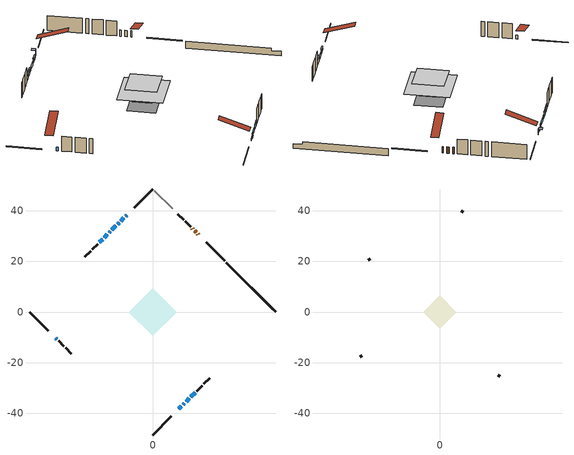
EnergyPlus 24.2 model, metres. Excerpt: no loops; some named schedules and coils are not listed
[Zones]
conditioned space
 floor outside (Floor1 construction): -3.93,0 0,3.93 3.93,0 0,-3.93 z0.78
 floor adiabatic (AdiabaticFloorConstruction): -9.4,0 0,9.4 9.4,0 0,-9.4 z3.22
 floor foundation (Slab1 construction): -5.94,0 0,5.94 5.94,0 0,-5.94 z-1.58
 wall outside (RimJoist1 construction): 0,-48.65 7.34,-41.31 / -48.65,0 -41.31,-7.34 / 0,48.65 -7.34,41.31 / 28.42,20.23 21.08,27.58 z0.78:1.08
 wall outside (AdiabaticWallConstruction 1): 18.08,30.58 17.79,30.87 / 17.13,31.52 16.56,32.1 / 15.9,32.75 15.62,33.04 z0.78:2.81
 wall outside (AdiabaticWallConstruction): -10.34,38.31 -10.72,37.93 z0.78:2.43; -11.38,37.28 -12.67,35.98 z0.78:1.14; -38.31,-10.34 -37.9,-10.75 / -13.33,35.33 -13.9,34.76 / 11.97,-36.69 12.54,-36.12 / -14.55,34.1 -16.13,32.52 / 13.19,-35.46 14.47,-34.18 / -16.79,31.87 -17.3,31.35 z0.78:2; 10.34,-38.31 11.31,-37.34 z0.78:1.29; -17.96,30.7 -19.2,29.46 / 15.13,-33.53 16.75,-31.91 / -19.85,28.8 -21.15,27.51 z0.78:2.13
 wall outside (Wall1 construction): 17.4,-31.25 19.52,-29.14 / -37.25,-11.41 -35.13,-13.52 / -21.8,26.85 -23.92,24.74 / 14.96,33.7 12.84,35.81 z0.78:5.66
 wall outside (Wall2 construction): 20.17,-28.48 22.47,-26.19 / -34.48,-14.18 -32.18,-16.47 / -24.57,24.08 -26.87,21.79 / 12.19,36.47 9.89,38.76 z0.78:5.66
 wall foundation (FoundationWall1 construction): 29.08,19.58,-1.58 29.08,19.58,0.78 46.7,1.96,0.78 46.7,1.96,-0.08 48.65,0,-0.08 48.65,0,-1.58
 wall adiabatic (Wall4 construction): 7.9,40.75 0.66,48 z0.78:5.66
 window (WindowConstruction 7): -10.34,38.31 -10.72,37.93 z0.78:2.43
 window (WindowConstruction 6): -11.38,37.28 -12.67,35.98 z0.78:1.14
 window (WindowConstruction 9): -38.31,-10.34 -37.91,-10.75 z0.78:2
 window (WindowConstruction 10): 10.34,-38.31 11.31,-37.34 z0.78:1.29
 window (WindowConstruction 11): -13.33,35.33 -13.9,34.76 z0.78:2
 window (WindowConstruction): 11.97,-36.68 12.54,-36.12 z0.78:2
 window (WindowConstruction 1): -14.55,34.1 -16.13,32.52 z0.78:2
 window (WindowConstruction 2): 13.19,-35.46 14.47,-34.18 z0.78:2
 window (WindowConstruction 8): -16.79,31.87 -17.3,31.36 z0.78:2
 window (WindowConstruction 3): -17.96,30.7 -19.19,29.46 z0.78:2.13
 window (WindowConstruction 4): 15.13,-33.53 16.75,-31.91 z0.78:2.13
 window (WindowConstruction 5): -19.85,28.8 -21.14,27.51 z0.78:2.13
 door (Door): 18.08,30.58 17.79,30.87 z0.78:2.81
 door (Door 1): 17.13,31.52 16.56,32.09 z0.78:2.81
 door (Door 2): 15.9,32.75 15.62,33.04 z0.78:2.81
 ceiling adiabatic (AdiabaticFloorConstruction): 0,-9.4 9.4,0 0,9.4 -9.4,0 z3.22
attic - vented
 floor to conditioned space (Floor2 construction Reversed): -6.57,0 0,6.57 6.57,0 0,-6.57 z5.66
 wall outside (Wall3 construction): 23.12,-25.53 23.8,-24.86 / -31.53,-17.13 -30.85,-17.8 / -27.52,21.13 -28.2,20.46 / 9.24,39.42 8.56,40.09 z0.78:5.66
 roof outside (Roof1 construction): 9.69,-38.97,5.66 3.28,-32.56,8.68 1.6,-34.25,8.68 8,-40.65,5.66; -38.97,-9.69,5.66 -32.56,-3.28,8.68 -34.25,-1.6,8.68 -40.65,-8,5.66; -9.69,38.97,5.66 -3.28,32.56,8.68 -1.6,34.25,8.68 -8,40.65,5.66; 18.73,29.92,5.66 12.33,23.52,8.68 14.02,21.83,8.68 20.42,28.23,5.66
shading: -10.93,37.72 -10.13,38.52 -11,39.38 -11.79,38.58 z2.73; -12.88,35.77 -11.17,37.49 -11.38,37.7 -13.09,35.98 z1.44; 11.52,-37.13 10.13,-38.52 10.34,-38.73 11.74,-37.34 z1.59; -19.41,29.25 -17.74,30.91 -17.96,31.12 -19.62,29.46 z2.43; 16.96,-31.7 14.92,-33.74 15.13,-33.95 17.17,-31.91 z2.43; -21.36,27.3 -19.64,29.01 -19.85,29.23 -21.57,27.51 z2.43
[Building]
Building 1: Terrain=Suburbs
[Site:Location]
Montreal St Hubert_QC: Latitude {deg}=45.52; Longitude {deg}=-73.42; Time Zone {hr}=-5; Elevation {m}=27; Keep Site Location Information=Yes
[Site:GroundTemperature:Shallow]
1.93383, -0.393777, -0.58018, 0.524388, 4.95861, 9.37218, 13.1985, 15.6224, 15.8283, 13.8569, 10.1281, 5.84996
[Site:WaterMainsTemperature]
Calculation Method=Schedule; Temperature Schedule=mains temperature schedule
[Material] Roughness=Rough; Thermal Absorptance=0.9
Name | Thickness {m} | Conductivity {W/m-K} | Density {kg/m3} | Specific Heat {J/kg-K} | Solar Absorptance | Visible Absorptance
asphalt or fiberglass shingles | 0.00635 | 0.162714 | 1121.4 | 1465.45 | 0.84 | 0.84
ceiling loosefill ins | 0.169333 | 0.0480833 | 16.02 | 1046.75 | 0.7 | 0.7
ceiling stud and cavity | 0.1397 | 0.0938901 | 65.682 | 1177.47 | 0.7 | 0.7
concrete 4.0 in. | 0.1016 | 1.803125 | 2242.8 | 837.4 | 0.7 | 0.7
concrete 8.0 in. | 0.2032 | 1.803125 | 2242.8 | 837.4 | 0.7 | 0.7
door material | 0.04445 | 0.0451087 | 512.64 | 1214.23 | 0.7 | 0.7
door material 1 | 0.04445 | 0.188738 | 512.64 | 1214.23 | 0.7 | 0.7
exterior vertical ins | 0.0182666 | 0.029427 | 32.04 | 1214.23 | 0.7 | 0.7
floor covering | 0.0127 | 0.0433444 | 54.468 | 1339.84 | 0.6 | 0.6
floor rigid ins; rim joist rigid ins; wall rigid ins | 0.051816 | 0.029427 | 32.04 | 1214.23 | 0.7 | 0.7
floor rigid ins 1; wall rigid ins 2 | 0.512978 | 0.029427 | 32.04 | 1214.23 | 0.7 | 0.7
floor stud and cavity | 0.1397 | 0.0774631 | 92.3553 | 1139.71 | 0.7 | 0.7
floor stud and cavity 1 | 0.1397 | 1.75129 | 37.0049 | 1207.88 | 0.7 | 0.7
furniture material conditioned space 1 | 0.1524 | 0.115458 | 640.8 | 1214.23 | 0.6 | 0.6
gypsum board | 0.0127 | 0.160291 | 801 | 837.4 | 0.6 | 0.6
gypsum board 1 | 0.0127 | 0.160291 | 801 | 837.4 | 0.7 | 0.7
osb sheathing 0.5 in. | 0.0127 | 0.115458 | 512.64 | 1214.23 | 0.7 | 0.7
osb sheathing 0.75 in. | 0.01905 | 0.115458 | 512.64 | 1214.23 | 0.7 | 0.7
osb sheathing 2.0 in. | 0.0508 | 0.115458 | 512.64 | 1214.23 | 0.7 | 0.7
rim joist stud and cavity | 0.0508 | 0.0327998 | 125.044 | 1163.47 | 0.6 | 0.6
wall rigid ins 1 | 0.051816 | 0.029427 | 32.04 | 1214.23 | 0 | 0
wall stud and cavity | 0.1397 | 0.147197 | 139.0536 | 1170.24 | 0.7 | 0.7
wall stud and cavity 1 | 0.1397 | 0.146382 | 139.0536 | 1170.24 | 0.7 | 0.7
wall stud and cavity 2 | 0.0889 | 6.1454 | 50.32683 | 1063.81 | 0.6 | 0.6
wall stud and cavity 3 | 0.1397 | 0.125033 | 139.0536 | 1170.24 | 0.7 | 0.7
wall stud and cavity 4 | 0.0889 | 0.380278 | 52.3479 | 1209.89 | 0.7 | 0.7
wall stud and cavity 5 | 0.0889 | 0.391764 | 83.0341 | 1211.67 | 0.7 | 0.7
wood siding | 0.0254 | 0.102417 | 544.68 | 1172.36 | 0 | 0
wood siding 1 | 0.00254 | 0.102417 | 544.68 | 1172.36 | 0 | 0
wood siding 2; wood siding 3; wood siding 4 | 0.0254 | 0.102417 | 544.68 | 1172.36 | 0.7 | 0.7
[WindowMaterial:SimpleGlazingSystem]
Name | U-Factor {W/m2-K} | Solar Heat Gain Coefficient
WindowMaterial | 2.76689 | 0.62
WindowMaterial 1 | 2.787898 | 0.69
WindowMaterial 2 | 2.78563 | 0.68
WindowMaterial 3 | 2.78619 | 0.68
WindowMaterial 4 | 2.77995 | 0.67
WindowMaterial 5 | 2.77597 | 0.65
WindowMaterial 6 | 2.73566 | 0.54
WindowMaterial 7 | 2.76462 | 0.62
WindowMaterial 8 | 2.983789 | 0.61
[Construction]
AdiabaticFloorConstruction: floor stud and cavity 1, floor rigid ins 1, osb sheathing 0.75 in., floor covering
AdiabaticWallConstruction: wood siding 3, wall rigid ins 2, wall stud and cavity 4, gypsum board
AdiabaticWallConstruction 1: wood siding 4, wall rigid ins 2, wall stud and cavity 4, gypsum board
Door; Door 2: door material
Door 1: door material 1
Floor1 construction: floor stud and cavity, floor rigid ins, osb sheathing 0.75 in., floor covering
Floor2 construction Reversed: gypsum board, ceiling stud and cavity, ceiling loosefill ins
FoundationWall1 construction: concrete 8.0 in., gypsum board 1
furniture construction conditioned space 1: furniture material conditioned space 1
PartitionWallConstruction: gypsum board, wall stud and cavity 5, gypsum board
RimJoist1 construction: wood siding 2, rim joist rigid ins, osb sheathing 2.0 in., rim joist stud and cavity
Roof1 construction: asphalt or fiberglass shingles
Slab1 construction: concrete 4.0 in.
Wall1 construction: wood siding, wall rigid ins, osb sheathing 0.5 in., wall stud and cavity, gypsum board
Wall2 construction: wood siding, wall rigid ins, osb sheathing 0.5 in., wall stud and cavity 1, gypsum board
Wall3 construction: wood siding 1, wall stud and cavity 2
Wall4 construction: wall rigid ins 1, osb sheathing 0.5 in., wall stud and cavity 3, gypsum board
WindowConstruction; WindowConstruction 11: WindowMaterial
WindowConstruction 1: WindowMaterial 1
WindowConstruction 10; WindowConstruction 9: WindowMaterial 8
WindowConstruction 2: WindowMaterial 2
WindowConstruction 3: WindowMaterial 3
WindowConstruction 4: WindowMaterial 4
WindowConstruction 5: WindowMaterial 5
WindowConstruction 6: WindowMaterial 6
WindowConstruction 7; WindowConstruction 8: WindowMaterial 7
[Zone] Multiplier=1; Part of Total Floor Area=Yes
Name | Volume {m3}
attic - vented | 42.3566
conditioned space | 617.9
[Space]
Name | Zone | Volume {m3}
attic - vented 1 | attic - vented | 42.3566
conditioned space 1 | conditioned space | 617.9
[ZoneInfiltration:EffectiveLeakageArea]
infil attic - vented 1: Zone or Space=attic - vented 1; Schedule=Always On Discrete; Effective Air Leakage Area {cm2}=3346.06; Stack Coefficient=0.000549028; Wind Coefficient=1.58313e-05
[ZoneMixing]
whole house fan mix: Zone or Space=attic - vented; Schedule=Always On Continuous; Design Flow Rate Calculation Method=Flow/Zone; Design Flow Rate {m3/s}=0; Source Zone or Space=conditioned space
[SurfaceProperty:ExposedFoundationPerimeter]
Slab1: Exposed Perimeter Calculation Method=TotalExposedPerimeter; Total Exposed Perimeter {m}=27.685
[InternalMass] Zone or ZoneList=conditioned space; Space or SpaceList=conditioned space 1
Name | Construction | Surface Area {m2}
furniture mass conditioned space 1 | furniture construction conditioned space 1 | 111.232
partition wall mass | PartitionWallConstruction | 278.08
[Lights]
interior lighting: Zone or ZoneList or Space or SpaceList=conditioned space 1; Schedule=interior lighting schedule; Design Level Calculation Method=LightingLevel; Lighting Level {W}=343.2; Return Air Fraction=0; Fraction Radiant=0.6; Fraction Visible=0.2; Fraction Replaceable=1
[People]
occupants: Zone or ZoneList or Space or SpaceList=conditioned space 1; Number of People Schedule=occupants schedule; Number of People Calculation Method=People; Number of People=3; Fraction Radiant=0.314171; Sensible Heat Fraction=0.56303; Activity Level Schedule=occupants activity schedule; Carbon Dioxide Generation Rate {m3/s-W}=0; Enable ASHRAE 55 Comfort Warnings=No; Mean Radiant Temperature Calculation Type=EnclosureAveraged
[ElectricEquipment] Zone or ZoneList or Space or SpaceList=conditioned space 1; Design Level Calculation Method=EquipmentLevel
Name | Schedule | Design Level {W} | Fraction Latent | Fraction Radiant | Fraction Lost
clothes dryer | clothes dryer schedule | 140.772 | 0.015 | 0.081 | 0.85
clothes washer | clothes washer schedule | 32.1985 | 0.03 | 0.162 | 0.7
cooking range | cooking range schedule | 208.969 | 0.08 | 0.432 | 0.2
dishwasher | dishwasher schedule | 66.8632 | 0.3 | 0.18 | 0.4
fridge | fridge schedule | 72.9452 | 0 | 0.6 | 0
mech vent house fan | mech vent house fan schedule | 300 | 0 | 0 | 1
mech vent house fan cfis | mech vent house fan cfis schedule | 0 | 0 | 0 | 0
misc plug loads | misc plug loads schedule | 494.7 | 0.045 | 0.513 | 0.1
whole house fan | Always On Discrete | 0 | 0 | 0 | 1
[OtherEquipment] Zone or ZoneList or Space or SpaceList=conditioned space 1; Design Level Calculation Method=EquipmentLevel
Name | Fuel Type | Schedule | Design Level {W} | Fraction Latent | Fraction Radiant | Fraction Lost
clothes dryer 1 | Electricity | clothes dryer schedule | 0 | 0.015 | 0.081 | 0.85
cooking range 1 | Electricity | cooking range schedule | 0 | 0.08 | 0.432 | 0.2
general water use latent | None | general water use schedule | 59.3978 | 1 | 0 | 0
general water use sensible | None | general water use schedule | -58.539 | 0 | 0.6 | 0
mech vent house fan latent load | None | Always On Discrete | 0 | 1 | 0 | 0
mech vent house fan sensible load | None | Always On Discrete | 0 | 0 | 0 | 0
water heater energy adjustment1 | Electricity | Always On Discrete | 0.01 | 0 | 0 | 1
[ZoneInfiltration:DesignFlowRate] Zone or ZoneList or Space or SpaceList=conditioned space 1; Schedule=Always On Discrete; Design Flow Rate Calculation Method=Flow/Zone; Design Flow Rate {m3/s}=0
infil flow; natural vent flow; whole house fan flow
[ZoneControl:Thermostat]
conditioned space Thermostat: Zone or ZoneList=conditioned space; Control Type Schedule=conditioned space Thermostat Schedule; Control 1=conditioned space temperature setpoint; Temperature Difference Between Cutout And Setpoint {deltaC}=0
[ThermostatSetpoint:DualSetpoint]
conditioned space temperature setpoint: Heating Setpoint Temperature Schedule=heating setpoint; Cooling Setpoint Temperature Schedule=cooling setpoint
[AirLoopHVAC:UnitarySystem]
unit heater unitary system: Control Type=Load; Controlling Zone or Thermostat Location=conditioned space; Dehumidification Control Type=None; Availability Schedule=Always On Discrete; Supply Fan=unit heater supply fan; Fan Placement=BlowThrough; Supply Air Fan Operating Mode Schedule=unit heater auto fan schedule; Heating Coil=unit heater htg coil; DX Heating Coil Sizing Ratio=1; Use DOAS DX Cooling Coil=No; Minimum Supply Air Temperature {C}=2; Latent Load Control=SensibleOnlyLoadControl; Cooling Supply Air Flow Rate Method=None; Heating Supply Air Flow Rate Method=SupplyAirFlowRate; Heating Supply Air Flow Rate {m3/s}=0.00141584; No Load Supply Air Flow Rate Method=SupplyAirFlowRate; No Load Supply Air Flow Rate {m3/s}=0; No Load Supply Air Flow Rate Control Set To Low Speed=Yes; Maximum Supply Air Temperature {C}=48.8889; Maximum Outdoor Dry-Bulb Temperature for Supplemental Heater Operation {C}=21; Ancillary On-Cycle Electric Power {W}=0; Ancillary Off-Cycle Electric Power {W}=0
[Zone equipment]
conditioned space: electric baseboard, unit heater unitary system
[Foundation:Kiva]
Foundation Kiva 1: Initial Indoor Air Temperature {C}=21; Wall Height Above Grade {m}=0.780014; Wall Depth Below Slab {m}=0.2032; Custom Block Material Name 1=exterior vertical ins; Custom Block Depth 1 {m}=2.36001; Custom Block X Position 1 {m}=0.2159; Custom Block Z Position 1 {m}=0
[Foundation:Kiva:Settings]
Soil Conductivity {W/m-K}=0.849921; Soil Density {kg/m3}=1842.3; Soil Specific Heat {J/kg-K}=418.7; Ground Solar Absorptivity=0.9; Ground Thermal Absorptivity=0.9; Ground Surface Roughness {m}=0.03; Far-Field Width {m}=40; Deep-Ground Boundary Condition=ZeroFlux; Deep-Ground Depth {m}=40; Minimum Cell Dimension {m}=0.2; Maximum Cell Growth Coefficient=3; Simulation Timestep=Timestep
[Exterior:Lights]
exterior lighting: Schedule=exterior lighting schedule; Design Level {W}=75.6
[EnergyManagementSystem:Sensor] Output:Variable or Output:Meter Index Key=conditioned space
Name | Output:Variable or Output:Meter
conditioned_space_clg_unmet_s | Zone Cooling Setpoint Not Met Time
conditioned_space_htg_unmet_s | Zone Heating Setpoint Not Met Time
fridge_tin_s; tin_s; tin_s_1 | Zone Mean Air Temperature
tout_s | Zone Outdoor Air Drybulb Temperature
win_s | Zone Air Humidity Ratio
[Schedule:Constant]
Name | Hourly Value
Always On Continuous; mech vent house fan schedule; mech vent house fan cfis schedule; Always On Discrete | 1
occupants activity schedule | 117.228
fridge schedule; unit heater auto fan schedule | 0
[Schedule:Week:Daily]
interior lighting schedule Week Rule - Jan1-Jan27: interior lighting schedule day, interior lighting schedule day, interior lighting schedule day, interior lighting schedule day, interior lighting schedule day, interior lighting schedule day, interior lighting schedule day, interior lighting schedule default day, interior lighting schedule default day, interior lighting schedule default day, interior lighting schedule default day, interior lighting schedule default day
interior lighting schedule Week Rule - Jan28-Feb3: interior lighting schedule day, interior lighting schedule day, interior lighting schedule day, interior lighting schedule day, interior lighting schedule day 1, interior lighting schedule day 1, interior lighting schedule day 1, interior lighting schedule default day, interior lighting schedule default day, interior lighting schedule default day, interior lighting schedule default day, interior lighting schedule default day
interior lighting schedule Week Rule - Feb4-Feb24: interior lighting schedule day 1, interior lighting schedule day 1, interior lighting schedule day 1, interior lighting schedule day 1, interior lighting schedule day 1, interior lighting schedule day 1, interior lighting schedule day 1, interior lighting schedule default day, interior lighting schedule default day, interior lighting schedule default day, interior lighting schedule default day, interior lighting schedule default day
interior lighting schedule Week Rule - Feb25-Mar3: interior lighting schedule day 1, interior lighting schedule day 1, interior lighting schedule day 1, interior lighting schedule day 1, interior lighting schedule day 2, interior lighting schedule day 2, interior lighting schedule day 2, interior lighting schedule default day, interior lighting schedule default day, interior lighting schedule default day, interior lighting schedule default day, interior lighting schedule default day
interior lighting schedule Week Rule - Mar4-Mar31: interior lighting schedule day 2, interior lighting schedule day 2, interior lighting schedule day 2, interior lighting schedule day 2, interior lighting schedule day 2, interior lighting schedule day 2, interior lighting schedule day 2, interior lighting schedule default day, interior lighting schedule default day, interior lighting schedule default day, interior lighting schedule default day, interior lighting schedule default day
interior lighting schedule Week Rule - Apr1-Apr28: interior lighting schedule day 3, interior lighting schedule day 3, interior lighting schedule day 3, interior lighting schedule day 3, interior lighting schedule day 3, interior lighting schedule day 3, interior lighting schedule day 3, interior lighting schedule default day, interior lighting schedule default day, interior lighting schedule default day, interior lighting schedule default day, interior lighting schedule default day
interior lighting schedule Week Rule - Apr29-May5: interior lighting schedule day 3, interior lighting schedule day 3, interior lighting schedule day 4, interior lighting schedule day 4, interior lighting schedule day 4, interior lighting schedule day 4, interior lighting schedule day 4, interior lighting schedule default day, interior lighting schedule default day, interior lighting schedule default day, interior lighting schedule default day, interior lighting schedule default day
interior lighting schedule Week Rule - May6-May26: interior lighting schedule day 4, interior lighting schedule day 4, interior lighting schedule day 4, interior lighting schedule day 4, interior lighting schedule day 4, interior lighting schedule day 4, interior lighting schedule day 4, interior lighting schedule default day, interior lighting schedule default day, interior lighting schedule default day, interior lighting schedule default day, interior lighting schedule default day
interior lighting schedule Week Rule - May27-Jun2: interior lighting schedule day 4, interior lighting schedule day 4, interior lighting schedule day 4, interior lighting schedule day 4, interior lighting schedule day 4, interior lighting schedule day 5, interior lighting schedule day 5, interior lighting schedule default day, interior lighting schedule default day, interior lighting schedule default day, interior lighting schedule default day, interior lighting schedule default day
interior lighting schedule Week Rule - Jun3-Jun30: interior lighting schedule day 5, interior lighting schedule day 5, interior lighting schedule day 5, interior lighting schedule day 5, interior lighting schedule day 5, interior lighting schedule day 5, interior lighting schedule day 5, interior lighting schedule default day, interior lighting schedule default day, interior lighting schedule default day, interior lighting schedule default day, interior lighting schedule default day
interior lighting schedule Week Rule - Jul1-Jul28: interior lighting schedule day 6, interior lighting schedule day 6, interior lighting schedule day 6, interior lighting schedule day 6, interior lighting schedule day 6, interior lighting schedule day 6, interior lighting schedule day 6, interior lighting schedule default day, interior lighting schedule default day, interior lighting schedule default day, interior lighting schedule default day, interior lighting schedule default day
interior lighting schedule Week Rule - Jul29-Aug4: interior lighting schedule day 6, interior lighting schedule day 6, interior lighting schedule day 6, interior lighting schedule day 7, interior lighting schedule day 7, interior lighting schedule day 7, interior lighting schedule day 7, interior lighting schedule default day, interior lighting schedule default day, interior lighting schedule default day, interior lighting schedule default day, interior lighting schedule default day
interior lighting schedule Week Rule - Aug5-Aug25: interior lighting schedule day 7, interior lighting schedule day 7, interior lighting schedule day 7, interior lighting schedule day 7, interior lighting schedule day 7, interior lighting schedule day 7, interior lighting schedule day 7, interior lighting schedule default day, interior lighting schedule default day, interior lighting schedule default day, interior lighting schedule default day, interior lighting schedule default day
interior lighting schedule Week Rule - Aug26-Sep1: interior lighting schedule day 7, interior lighting schedule day 7, interior lighting schedule day 7, interior lighting schedule day 7, interior lighting schedule day 7, interior lighting schedule day 7, interior lighting schedule day 8, interior lighting schedule default day, interior lighting schedule default day, interior lighting schedule default day, interior lighting schedule default day, interior lighting schedule default day
interior lighting schedule Week Rule - Sep2-Sep29: interior lighting schedule day 8, interior lighting schedule day 8, interior lighting schedule day 8, interior lighting schedule day 8, interior lighting schedule day 8, interior lighting schedule day 8, interior lighting schedule day 8, interior lighting schedule default day, interior lighting schedule default day, interior lighting schedule default day, interior lighting schedule default day, interior lighting schedule default day
interior lighting schedule Week Rule - Sep30-Oct6: interior lighting schedule day 8, interior lighting schedule day 9, interior lighting schedule day 9, interior lighting schedule day 9, interior lighting schedule day 9, interior lighting schedule day 9, interior lighting schedule day 9, interior lighting schedule default day, interior lighting schedule default day, interior lighting schedule default day, interior lighting schedule default day, interior lighting schedule default day
interior lighting schedule Week Rule - Oct7-Oct27: interior lighting schedule day 9, interior lighting schedule day 9, interior lighting schedule day 9, interior lighting schedule day 9, interior lighting schedule day 9, interior lighting schedule day 9, interior lighting schedule day 9, interior lighting schedule default day, interior lighting schedule default day, interior lighting schedule default day, interior lighting schedule default day, interior lighting schedule default day
interior lighting schedule Week Rule - Oct28-Nov3: interior lighting schedule day 9, interior lighting schedule day 9, interior lighting schedule day 9, interior lighting schedule day 9, interior lighting schedule day 10, interior lighting schedule day 10, interior lighting schedule day 10, interior lighting schedule default day, interior lighting schedule default day, interior lighting schedule default day, interior lighting schedule default day, interior lighting schedule default day
interior lighting schedule Week Rule - Nov4-Nov24: interior lighting schedule day 10, interior lighting schedule day 10, interior lighting schedule day 10, interior lighting schedule day 10, interior lighting schedule day 10, interior lighting schedule day 10, interior lighting schedule day 10, interior lighting schedule default day, interior lighting schedule default day, interior lighting schedule default day, interior lighting schedule default day, interior lighting schedule default day
interior lighting schedule Week Rule - Nov25-Dec1: interior lighting schedule day 10, interior lighting schedule day 10, interior lighting schedule day 10, interior lighting schedule day 10, interior lighting schedule day 10, interior lighting schedule day 10, interior lighting schedule day 11, interior lighting schedule default day, interior lighting schedule default day, interior lighting schedule default day, interior lighting schedule default day, interior lighting schedule default day
interior lighting schedule Week Rule - Dec2-Dec31: interior lighting schedule day 11, interior lighting schedule day 11, interior lighting schedule day 11, interior lighting schedule day 11, interior lighting schedule day 11, interior lighting schedule day 11, interior lighting schedule day 11, interior lighting schedule default day, interior lighting schedule default day, interior lighting schedule default day, interior lighting schedule default day, interior lighting schedule default day
occupants schedule Week Rule - Jan1-Dec31: occupants schedule day, occupants schedule day, occupants schedule day, occupants schedule day, occupants schedule day, occupants schedule day, occupants schedule day, occupants schedule default day, occupants schedule default day, occupants schedule default day, occupants schedule default day, occupants schedule default day
clothes dryer schedule Week Rule - Jan1-Dec31: clothes dryer schedule day, clothes dryer schedule day, clothes dryer schedule day, clothes dryer schedule day, clothes dryer schedule day, clothes dryer schedule day, clothes dryer schedule day, clothes dryer schedule default day, clothes dryer schedule default day, clothes dryer schedule default day, clothes dryer schedule default day, clothes dryer schedule default day
clothes washer schedule Week Rule - Jan1-Dec31: clothes washer schedule day, clothes washer schedule day, clothes washer schedule day, clothes washer schedule day, clothes washer schedule day, clothes washer schedule day, clothes washer schedule day, clothes washer schedule default day, clothes washer schedule default day, clothes washer schedule default day, clothes washer schedule default day, clothes washer schedule default day
cooking range schedule Week Rule - Jan1-Dec31: cooking range schedule day, cooking range schedule day, cooking range schedule day, cooking range schedule day, cooking range schedule day, cooking range schedule day, cooking range schedule day, cooking range schedule default day, cooking range schedule default day, cooking range schedule default day, cooking range schedule default day, cooking range schedule default day
dishwasher schedule Week Rule - Jan1-Dec31: dishwasher schedule day, dishwasher schedule day, dishwasher schedule day, dishwasher schedule day, dishwasher schedule day, dishwasher schedule day, dishwasher schedule day, dishwasher schedule default day, dishwasher schedule default day, dishwasher schedule default day, dishwasher schedule default day, dishwasher schedule default day
misc plug loads schedule Week Rule - Jan1-Dec31: misc plug loads schedule day, misc plug loads schedule day, misc plug loads schedule day, misc plug loads schedule day, misc plug loads schedule day, misc plug loads schedule day, misc plug loads schedule day, misc plug loads schedule default day, misc plug loads schedule default day, misc plug loads schedule default day, misc plug loads schedule default day, misc plug loads schedule default day
general water use schedule Week Rule - Jan1-Dec31: general water use schedule day, general water use schedule day, general water use schedule day, general water use schedule day, general water use schedule day, general water use schedule day, general water use schedule day, general water use schedule default day, general water use schedule default day, general water use schedule default day, general water use schedule default day, general water use schedule default day
exterior lighting schedule Week Rule - Jan1-Jan27: exterior lighting schedule day, exterior lighting schedule day, exterior lighting schedule day, exterior lighting schedule day, exterior lighting schedule day, exterior lighting schedule day, exterior lighting schedule day, exterior lighting schedule default day, exterior lighting schedule default day, exterior lighting schedule default day, exterior lighting schedule default day, exterior lighting schedule default day
exterior lighting schedule Week Rule - Jan28-Feb3: exterior lighting schedule day, exterior lighting schedule day, exterior lighting schedule day, exterior lighting schedule day, exterior lighting schedule day 1, exterior lighting schedule day 1, exterior lighting schedule day 1, exterior lighting schedule default day, exterior lighting schedule default day, exterior lighting schedule default day, exterior lighting schedule default day, exterior lighting schedule default day
exterior lighting schedule Week Rule - Feb4-Feb24: exterior lighting schedule day 1, exterior lighting schedule day 1, exterior lighting schedule day 1, exterior lighting schedule day 1, exterior lighting schedule day 1, exterior lighting schedule day 1, exterior lighting schedule day 1, exterior lighting schedule default day, exterior lighting schedule default day, exterior lighting schedule default day, exterior lighting schedule default day, exterior lighting schedule default day
exterior lighting schedule Week Rule - Feb25-Mar3: exterior lighting schedule day 1, exterior lighting schedule day 1, exterior lighting schedule day 1, exterior lighting schedule day 1, exterior lighting schedule day 2, exterior lighting schedule day 2, exterior lighting schedule day 2, exterior lighting schedule default day, exterior lighting schedule default day, exterior lighting schedule default day, exterior lighting schedule default day, exterior lighting schedule default day
exterior lighting schedule Week Rule - Mar4-Mar31: exterior lighting schedule day 2, exterior lighting schedule day 2, exterior lighting schedule day 2, exterior lighting schedule day 2, exterior lighting schedule day 2, exterior lighting schedule day 2, exterior lighting schedule day 2, exterior lighting schedule default day, exterior lighting schedule default day, exterior lighting schedule default day, exterior lighting schedule default day, exterior lighting schedule default day
exterior lighting schedule Week Rule - Apr1-Apr28: exterior lighting schedule day 3, exterior lighting schedule day 3, exterior lighting schedule day 3, exterior lighting schedule day 3, exterior lighting schedule day 3, exterior lighting schedule day 3, exterior lighting schedule day 3, exterior lighting schedule default day, exterior lighting schedule default day, exterior lighting schedule default day, exterior lighting schedule default day, exterior lighting schedule default day
exterior lighting schedule Week Rule - Apr29-May5: exterior lighting schedule day 3, exterior lighting schedule day 3, exterior lighting schedule day 4, exterior lighting schedule day 4, exterior lighting schedule day 4, exterior lighting schedule day 4, exterior lighting schedule day 4, exterior lighting schedule default day, exterior lighting schedule default day, exterior lighting schedule default day, exterior lighting schedule default day, exterior lighting schedule default day
exterior lighting schedule Week Rule - May6-May26: exterior lighting schedule day 4, exterior lighting schedule day 4, exterior lighting schedule day 4, exterior lighting schedule day 4, exterior lighting schedule day 4, exterior lighting schedule day 4, exterior lighting schedule day 4, exterior lighting schedule default day, exterior lighting schedule default day, exterior lighting schedule default day, exterior lighting schedule default day, exterior lighting schedule default day
exterior lighting schedule Week Rule - May27-Jun2: exterior lighting schedule day 4, exterior lighting schedule day 4, exterior lighting schedule day 4, exterior lighting schedule day 4, exterior lighting schedule day 4, exterior lighting schedule day 5, exterior lighting schedule day 5, exterior lighting schedule default day, exterior lighting schedule default day, exterior lighting schedule default day, exterior lighting schedule default day, exterior lighting schedule default day
exterior lighting schedule Week Rule - Jun3-Jun30: exterior lighting schedule day 5, exterior lighting schedule day 5, exterior lighting schedule day 5, exterior lighting schedule day 5, exterior lighting schedule day 5, exterior lighting schedule day 5, exterior lighting schedule day 5, exterior lighting schedule default day, exterior lighting schedule default day, exterior lighting schedule default day, exterior lighting schedule default day, exterior lighting schedule default day
exterior lighting schedule Week Rule - Jul1-Jul28: exterior lighting schedule day 6, exterior lighting schedule day 6, exterior lighting schedule day 6, exterior lighting schedule day 6, exterior lighting schedule day 6, exterior lighting schedule day 6, exterior lighting schedule day 6, exterior lighting schedule default day, exterior lighting schedule default day, exterior lighting schedule default day, exterior lighting schedule default day, exterior lighting schedule default day
exterior lighting schedule Week Rule - Jul29-Aug4: exterior lighting schedule day 6, exterior lighting schedule day 6, exterior lighting schedule day 6, exterior lighting schedule day 7, exterior lighting schedule day 7, exterior lighting schedule day 7, exterior lighting schedule day 7, exterior lighting schedule default day, exterior lighting schedule default day, exterior lighting schedule default day, exterior lighting schedule default day, exterior lighting schedule default day
exterior lighting schedule Week Rule - Aug5-Aug25: exterior lighting schedule day 7, exterior lighting schedule day 7, exterior lighting schedule day 7, exterior lighting schedule day 7, exterior lighting schedule day 7, exterior lighting schedule day 7, exterior lighting schedule day 7, exterior lighting schedule default day, exterior lighting schedule default day, exterior lighting schedule default day, exterior lighting schedule default day, exterior lighting schedule default day
exterior lighting schedule Week Rule - Aug26-Sep1: exterior lighting schedule day 7, exterior lighting schedule day 7, exterior lighting schedule day 7, exterior lighting schedule day 7, exterior lighting schedule day 7, exterior lighting schedule day 7, exterior lighting schedule day 8, exterior lighting schedule default day, exterior lighting schedule default day, exterior lighting schedule default day, exterior lighting schedule default day, exterior lighting schedule default day
exterior lighting schedule Week Rule - Sep2-Sep29: exterior lighting schedule day 8, exterior lighting schedule day 8, exterior lighting schedule day 8, exterior lighting schedule day 8, exterior lighting schedule day 8, exterior lighting schedule day 8, exterior lighting schedule day 8, exterior lighting schedule default day, exterior lighting schedule default day, exterior lighting schedule default day, exterior lighting schedule default day, exterior lighting schedule default day
exterior lighting schedule Week Rule - Sep30-Oct6: exterior lighting schedule day 8, exterior lighting schedule day 9, exterior lighting schedule day 9, exterior lighting schedule day 9, exterior lighting schedule day 9, exterior lighting schedule day 9, exterior lighting schedule day 9, exterior lighting schedule default day, exterior lighting schedule default day, exterior lighting schedule default day, exterior lighting schedule default day, exterior lighting schedule default day
[Schedule:Year]
interior lighting schedule: interior lighting schedule Week Rule - Jan1-Jan27, 1, 1, 1, 27, interior lighting schedule Week Rule - Jan28-Feb3, 1, 28, 2, 3, interior lighting schedule Week Rule - Feb4-Feb24, 2, 4, 2, 24, interior lighting schedule Week Rule - Feb25-Mar3, 2, 25, 3, 3, interior lighting schedule Week Rule - Mar4-Mar31, 3, 4, 3, 31, interior lighting schedule Week Rule - Apr1-Apr28, 4, 1, 4, 28, interior lighting schedule Week Rule - Apr29-May5, 4, 29, 5, 5, interior lighting schedule Week Rule - May6-May26, 5, 6, 5, 26, interior lighting schedule Week Rule - May27-Jun2, 5, 27, 6, 2, interior lighting schedule Week Rule - Jun3-Jun30, 6, 3, 6, 30, interior lighting schedule Week Rule - Jul1-Jul28, 7, 1, 7, 28, interior lighting schedule Week Rule - Jul29-Aug4, 7, 29, 8, 4, interior lighting schedule Week Rule - Aug5-Aug25, 8, 5, 8, 25, interior lighting schedule Week Rule - Aug26-Sep1, 8, 26, 9, 1, interior lighting schedule Week Rule - Sep2-Sep29, 9, 2, 9, 29, interior lighting schedule Week Rule - Sep30-Oct6, 9, 30, 10, 6, interior lighting schedule Week Rule - Oct7-Oct27, 10, 7, 10, 27, interior lighting schedule Week Rule - Oct28-Nov3, 10, 28, 11, 3, interior lighting schedule Week Rule - Nov4-Nov24, 11, 4, 11, 24, interior lighting schedule Week Rule - Nov25-Dec1, 11, 25, 12, 1, interior lighting schedule Week Rule - Dec2-Dec31, 12, 2, 12, 31
occupants schedule: occupants schedule Week Rule - Jan1-Dec31, 1, 1, 12, 31
clothes dryer schedule: clothes dryer schedule Week Rule - Jan1-Dec31, 1, 1, 12, 31
clothes washer schedule: clothes washer schedule Week Rule - Jan1-Dec31, 1, 1, 12, 31
cooking range schedule: cooking range schedule Week Rule - Jan1-Dec31, 1, 1, 12, 31
dishwasher schedule: dishwasher schedule Week Rule - Jan1-Dec31, 1, 1, 12, 31
misc plug loads schedule: misc plug loads schedule Week Rule - Jan1-Dec31, 1, 1, 12, 31
general water use schedule: general water use schedule Week Rule - Jan1-Dec31, 1, 1, 12, 31
exterior lighting schedule: exterior lighting schedule Week Rule - Jan1-Jan27, 1, 1, 1, 27, exterior lighting schedule Week Rule - Jan28-Feb3, 1, 28, 2, 3, exterior lighting schedule Week Rule - Feb4-Feb24, 2, 4, 2, 24, exterior lighting schedule Week Rule - Feb25-Mar3, 2, 25, 3, 3, exterior lighting schedule Week Rule - Mar4-Mar31, 3, 4, 3, 31, exterior lighting schedule Week Rule - Apr1-Apr28, 4, 1, 4, 28, exterior lighting schedule Week Rule - Apr29-May5, 4, 29, 5, 5, exterior lighting schedule Week Rule - May6-May26, 5, 6, 5, 26, exterior lighting schedule Week Rule - May27-Jun2, 5, 27, 6, 2, exterior lighting schedule Week Rule - Jun3-Jun30, 6, 3, 6, 30, exterior lighting schedule Week Rule - Jul1-Jul28, 7, 1, 7, 28, exterior lighting schedule Week Rule - Jul29-Aug4, 7, 29, 8, 4, exterior lighting schedule Week Rule - Aug5-Aug25, 8, 5, 8, 25, exterior lighting schedule Week Rule - Aug26-Sep1, 8, 26, 9, 1, exterior lighting schedule Week Rule - Sep2-Sep29, 9, 2, 9, 29, exterior lighting schedule Week Rule - Sep30-Oct6, 9, 30, 10, 6, exterior lighting schedule Week Rule - Oct7-Oct27, 10, 7, 10, 27, exterior lighting schedule Week Rule - Oct28-Nov3, 10, 28, 11, 3, exterior lighting schedule Week Rule - Nov4-Nov24, 11, 4, 11, 24, exterior lighting schedule Week Rule - Nov25-Dec1, 11, 25, 12, 1, exterior lighting schedule Week Rule - Dec2-Dec31, 12, 2, 12, 31
[Schedule:Compact]
conditioned space Thermostat Schedule: Through: 12/31, For: AllDays, Until: 24:00, 4
mains temperature schedule: Through: 01/01, For: AllDays, Until: 24:00, 6.48833, Through: 01/02, For: AllDays, Until: 24:00, 6.41, Through: 01/03, For: AllDays, Until: 24:00, 6.33278, Through: 01/04, For: AllDays, Until: 24:00, 6.25667, Through: 01/05, For: AllDays, Until: 24:00, 6.18222, Through: 01/06, For: AllDays, Until: 24:00, 6.10889, Through: 01/07, For: AllDays, Until: 24:00, 6.03722, Through: 01/08, For: AllDays, Until: 24:00, 5.96667, Through: 01/09, For: AllDays, Until: 24:00, 5.89778, Through: 01/10, For: AllDays, Until: 24:00, 5.83, Through: 01/11, For: AllDays, Until: 24:00, 5.76389, Through: 01/12, For: AllDays, Until: 24:00, 5.69944, Through: 01/13, For: AllDays, Until: 24:00, 5.63611, Through: 01/14, For: AllDays, Until: 24:00, 5.57444, Through: 01/15, For: AllDays, Until: 24:00, 5.51444, Through: 01/16, For: AllDays, Until: 24:00, 5.45611, Through: 01/17, For: AllDays, Until: 24:00, 5.39944, Through: 01/18, For: AllDays, Until: 24:00, 5.34389, Through: 01/19, For: AllDays, Until: 24:00, 5.29, Through: 01/20, For: AllDays, Until: 24:00, 5.23833, Through: 01/21, For: AllDays, Until: 24:00, 5.18778, Through: 01/22, For: AllDays, Until: 24:00, 5.13889, Through: 01/23, For: AllDays, Until: 24:00, 5.09222, Through: 01/24, For: AllDays, Until: 24:00, 5.04667, Through: 01/25, For: AllDays, Until: 24:00, 5.00278, Through: 01/26, For: AllDays, Until: 24:00, 4.96111, Through: 01/27, For: AllDays, Until: 24:00, 4.92111, Through: 01/28, For: AllDays, Until: 24:00, 4.88222, Through: 01/29, For: AllDays, Until: 24:00, 4.84556, Through: 01/30, For: AllDays, Until: 24:00, 4.81056, Through: 01/31, For: AllDays, Until: 24:00, 4.77722, Through: 02/01, For: AllDays, Until: 24:00, 4.74611, Through: 02/02, For: AllDays, Until: 24:00, 4.71667, Through: 02/03, For: AllDays, Until: 24:00, 4.68889, Through: 02/04, For: AllDays, Until: 24:00, 4.66278, Through: 02/05, For: AllDays, Until: 24:00, 4.63833, Through: 02/06, For: AllDays, Until: 24:00, 4.61611, Through: 02/07, For: AllDays, Until: 24:00, 4.59556, Through: 02/08, For: AllDays, Until: 24:00, 4.57667, Through: 02/09, For: AllDays, Until: 24:00, 4.56, Through: 02/10, For: AllDays, Until: 24:00, 4.545, Through: 02/11, For: AllDays, Until: 24:00, 4.53167, Through: 02/12, For: AllDays, Until: 24:00, 4.52056, Through: 02/13, For: AllDays, Until: 24:00, 4.51111, Through: 02/14, For: AllDays, Until: 24:00, 4.50333, Through: 02/15, For: AllDays, Until: 24:00, 4.49778, Through: 02/16, For: AllDays, Until: 24:00, 4.49389, Through: 02/17, For: AllDays, Until: 24:00, 4.49167, Through: 02/18, For: AllDays, Until: 24:00, 4.49167, Through: 02/19, For: AllDays, Until: 24:00, 4.49333, Through: 02/20, For: AllDays, Until: 24:00, 4.49722, Through: 02/21, For: AllDays, Until: 24:00, 4.50278, Through: 02/22, For: AllDays, Until: 24:00, 4.51, Through: 02/23, For: AllDays, Until: 24:00, 4.51889, Through: 02/24, For: AllDays, Until: 24:00, 4.53, Through: 02/25, For: AllDays, Until: 24:00, 4.54333, Through: 02/26, For: AllDays, Until: 24:00, 4.55778, Through: 02/27, For: AllDays, Until: 24:00, 4.57444, Through: 02/28, For: AllDays, Until: 24:00, 4.59278, Through: 03/01, For: AllDays, Until: 24:00, 4.61333, Through: 03/02, For: AllDays, Until: 24:00, 4.63556, Through: 03/03, For: AllDays, Until: 24:00, 4.65944, Through: 03/04, For: AllDays, Until: 24:00, 4.685, Through: 03/05, For: AllDays, Until: 24:00, 4.71278, Through: 03/06, For: AllDays, Until: 24:00, 4.74222, Through: 03/07, For: AllDays, Until: 24:00, 4.77333, Through: 03/08, For: AllDays, Until: 24:00, 4.80611, Through: 03/09, For: AllDays, Until: 24:00, 4.84111, Through: 03/10, For: AllDays, Until: 24:00, 4.87722, Through: 03/11, For: AllDays, Until: 24:00, 4.91556, Through: 03/12, For: AllDays, Until: 24:00, 4.95556, Through: 03/13, For: AllDays, Until: 24:00, 4.99722, Through: 03/14, For: AllDays, Until: 24:00, 5.04056, Through: 03/15, For: AllDays, Until: 24:00, 5.08611, Through: 03/16, For: AllDays, Until: 24:00, 5.13278, Through: 03/17, For: AllDays, Until: 24:00, 5.18111, Through: 03/18, For: AllDays, Until: 24:00, 5.23167, Through: 03/19, For: AllDays, Until: 24:00, 5.28333, Through: 03/20, For: AllDays, Until: 24:00, 5.33667, Through: 03/21, For: AllDays, Until: 24:00, 5.39167, Through: 03/22, For: AllDays, Until: 24:00, 5.44833, Through: 03/23, For: AllDays, Until: 24:00, 5.50667, Through: 03/24, For: AllDays, Until: 24:00, 5.56667, Through: 03/25, For: AllDays, Until: 24:00, 5.62778, Through: 03/26, For: AllDays, Until: 24:00, 5.69056, Through: 03/27, For: AllDays, Until: 24:00, 5.755, Through: 03/28, For: AllDays, Until: 24:00, 5.82111, Through: 03/29, For: AllDays, Until: 24:00, 5.88833, Through: 03/30, For: AllDays, Until: 24:00, 5.95722, Through: 03/31, For: AllDays, Until: 24:00, 6.02778, Through: 04/01, For: AllDays, Until: 24:00, 6.09944, Through: 04/02, For: AllDays, Until: 24:00, 6.17222, Through: 04/03, For: AllDays, Until: 24:00, 6.24667, Through: 04/04, For: AllDays, Until: 24:00, 6.32222, Through: 04/05, For: AllDays, Until: 24:00, 6.39944, Through: 04/06, For: AllDays, Until: 24:00, 6.47778, Through: 04/07, For: AllDays, Until: 24:00, 6.55778, Through: 04/08, For: AllDays, Until: 24:00, 6.63889, Through: 04/09, For: AllDays, Until: 24:00, 6.72056, Through: 04/10, For: AllDays, Until: 24:00, 6.80444, Through: 04/11, For: AllDays, Until: 24:00, 6.88889, Through: 04/12, For: AllDays, Until: 24:00, 6.97444, Through: 04/13, For: AllDays, Until: 24:00, 7.06111, Through: 04/14, For: AllDays, Until: 24:00, 7.14944, Through: 04/15, For: AllDays, Until: 24:00, 7.23833, Through: 04/16, For: AllDays, Until: 24:00, 7.32833, Through: 04/17, For: AllDays, Until: 24:00, 7.41944, Through: 04/18, For: AllDays, Until: 24:00, 7.51167, Through: 04/19, For: AllDays, Until: 24:00, 7.605, Through: 04/20, For: AllDays, Until: 24:00, 7.69889, Through: 04/21, For: AllDays, Until: 24:00, 7.79389, Through: 04/22, For: AllDays, Until: 24:00, 7.88944, Through: 04/23, For: AllDays, Until: 24:00, 7.98611, Through: 04/24, For: AllDays, Until: 24:00, 8.08389, Through: 04/25, For: AllDays, Until: 24:00, 8.18222, Through: 04/26, For: AllDays, Until: 24:00, 8.28111, Through: 04/27, For: AllDays, Until: 24:00, 8.38111, Through: 04/28, For: AllDays, Until: 24:00, 8.48167, Through: 04/29, For: AllDays, Until: 24:00, 8.58278, Through: 04/30, For: AllDays, Until: 24:00, 8.685, Through: 05/01, For: AllDays, Until: 24:00, 8.78722, Through: 05/02, For: AllDays, Until: 24:00, 8.89056, Through: 05/03, For: AllDays, Until: 24:00, 8.99444, Through: 05/04, For: AllDays, Until: 24:00, 9.09833, Through: 05/05, For: AllDays, Until: 24:00, 9.20333, Through: 05/06, For: AllDays, Until: 24:00, 9.30833, Through: 05/07, For: AllDays, Until: 24:00, 9.41389, Through: 05/08, For: AllDays, Until: 24:00, 9.52, Through: 05/09, For: AllDays, Until: 24:00, 9.62667, Through: 05/10, For: AllDays, Until: 24:00, 9.73333, Through: 05/11, For: AllDays, Until: 24:00, 9.84056, Through: 05/12, For: AllDays, Until: 24:00, 9.94778, Through: 05/13, For: AllDays, Until: 24:00, 10.0556, Through: 05/14, For: AllDays, Until: 24:00, 10.1633, Through: 05/15, For: AllDays, Until: 24:00, 10.2711, Through: 05/16, For: AllDays, Until: 24:00, 10.3794, Through: 05/17, For: AllDays, Until: 24:00, 10.4878, Through: 05/18, For: AllDays, Until: 24:00, 10.5961, Through: 05/19, For: AllDays, Until: 24:00, 10.705, Through: 05/20, For: AllDays, Until: 24:00, 10.8133, Through: 05/21, For: AllDays, Until: 24:00, 10.9217, Through: 05/22, For: AllDays, Until: 24:00, 11.03, Through: 05/23, For: AllDays, Until: 24:00, 11.1383, Through: 05/24, For: AllDays, Until: 24:00, 11.2467, Through: 05/25, For: AllDays, Until: 24:00, 11.355, Through: 05/26, For: AllDays, Until: 24:00, 11.4628, Through: 05/27, For: AllDays, Until: 24:00, 11.5706, Through: 05/28, For: AllDays, Until: 24:00, 11.6783, Through: 05/29, For: AllDays, Until: 24:00, 11.7856, Through: 05/30, For: AllDays, Until: 24:00, 11.8928, Through: 05/31, For: AllDays, Until: 24:00, 11.9994, Through: 06/01, For: AllDays, Until: 24:00, 12.1056, Through: 06/02, For: AllDays, Until: 24:00, 12.2117, Through: 06/03, For: AllDays, Until: 24:00, 12.3172, Through: 06/04, For: AllDays, Until: 24:00, 12.4222, Through: 06/05, For: AllDays, Until: 24:00, 12.5267, Through: 06/06, For: AllDays, Until: 24:00, 12.6306, Through: 06/07, For: AllDays, Until: 24:00, 12.7344, Through: 06/08, For: AllDays, Until: 24:00, 12.8372, Through: 06/09, For: AllDays, Until: 24:00, 12.9394, Through: 06/10, For: AllDays, Until: 24:00, 13.0411, Through: 06/11, For: AllDays, Until: 24:00, 13.1422, Through: 06/12, For: AllDays, Until: 24:00, 13.2428, Through: 06/13, For: AllDays, Until: 24:00, 13.3422, Through: 06/14, For: AllDays, Until: 24:00, 13.4411, Through: 06/15, For: AllDays, Until: 24:00, 13.5394, Through: 06/16, For: AllDays, Until: 24:00, 13.6367, Through: 06/17, For: AllDays, Until: 24:00, 13.7328, Through: 06/18, For: AllDays, Until: 24:00, 13.8283, Through: 06/19, For: AllDays, Until: 24:00, 13.9233, Through: 06/20, For: AllDays, Until: 24:00, 14.0172, Through: 06/21, For: AllDays, Until: 24:00, 14.11, Through: 06/22, For: AllDays, Until: 24:00, 14.2017, Through: 06/23, For: AllDays, Until: 24:00, 14.2922, Through: 06/24, For: AllDays, Until: 24:00, 14.3822, Through: 06/25, For: AllDays, Until: 24:00, 14.4711, Through: 06/26, For: AllDays, Until: 24:00, 14.5583, Through: 06/27, For: AllDays, Until: 24:00, 14.645, Through: 06/28, For: AllDays, Until: 24:00, 14.7306, Through: 06/29, For: AllDays, Until: 24:00, 14.8144, Through: 06/30, For: AllDays, Until: 24:00, 14.8978, Through: 07/01, For: AllDays, Until: 24:00, 14.9794, Through: 07/02, For: AllDays, Until: 24:00, 15.06, Through: 07/03, For: AllDays, Until: 24:00, 15.1394, Through: 07/04, For: AllDays, Until: 24:00, 15.2172, Through: 07/05, For: AllDays, Until: 24:00, 15.2939, Through: 07/06, For: AllDays, Until: 24:00, 15.3694, Through: 07/07, For: AllDays, Until: 24:00, 15.4433, Through: 07/08, For: AllDays, Until: 24:00, 15.5161, Through: 07/09, For: AllDays, Until: 24:00, 15.5872, Through: 07/10, For: AllDays, Until: 24:00, 15.6572, Through: 07/11, For: AllDays, Until: 24:00, 15.7256, Through: 07/12, For: AllDays, Until: 24:00, 15.7922, Through: 07/13, For: AllDays, Until: 24:00, 15.8578, Through: 07/14, For: AllDays, Until: 24:00, 15.9217, Through: 07/15, For: AllDays, Until: 24:00, 15.9839, Through: 07/16, For: AllDays, Until: 24:00, 16.045, Through: 07/17, For: AllDays, Until: 24:00, 16.1044, Through: 07/18, For: AllDays, Until: 24:00, 16.1622, Through: 07/19, For: AllDays, Until: 24:00, 16.2183, Through: 07/20, For: AllDays, Until: 24:00, 16.2728, Through: 07/21, For: AllDays, Until: 24:00, 16.3256, Through: 07/22, For: AllDays, Until: 24:00, 16.3772, Through: 07/23, For: AllDays, Until: 24:00, 16.4267, Through: 07/24, For: AllDays, Until: 24:00, 16.4744, Through: 07/25, For: AllDays, Until: 24:00, 16.5211, Through: 07/26, For: AllDays, Until: 24:00, 16.5656, Through: 07/27, For: AllDays, Until: 24:00, 16.6083, Through: 07/28, For: AllDays, Until: 24:00, 16.6494, Through: 07/29, For: AllDays, Until: 24:00, 16.6889, Through: 07/30, For: AllDays, Until: 24:00, 16.7267, Through: 07/31, For: AllDays, Until: 24:00, 16.7628, Through: 08/01, For: AllDays, Until: 24:00, 16.7972, Through: 08/02, For: AllDays, Until: 24:00, 16.8294, Through: 08/03, For: AllDays, Until: 24:00, 16.86, Through: 08/04, For: AllDays, Until: 24:00, 16.8889, Through: 08/05, For: AllDays, Until: 24:00, 16.9156, Through: 08/06, For: AllDays, Until: 24:00, 16.9411, Through: 08/07, For: AllDays, Until: 24:00, 16.9644, Through: 08/08, For: AllDays, Until: 24:00, 16.9861, Through: 08/09, For: AllDays, Until: 24:00, 17.0056, Through: 08/10, For: AllDays, Until: 24:00, 17.0233, Through: 08/11, For: AllDays, Until: 24:00, 17.0394, Through: 08/12, For: AllDays, Until: 24:00, 17.0539, Through: 08/13, For: AllDays, Until: 24:00, 17.0661, Through: 08/14, For: AllDays, Until: 24:00, 17.0767, Through: 08/15, For: AllDays, Until: 24:00, 17.085, Through: 08/16, For: AllDays, Until: 24:00, 17.0922, Through: 08/17, For: AllDays, Until: 24:00, 17.0967, Through: 08/18, For: AllDays, Until: 24:00, 17.1, Through: 08/19, For: AllDays, Until: 24:00, 17.1011, Through: 08/20, For: AllDays, Until: 24:00, 17.1006, Through: 08/21, For: AllDays, Until: 24:00, 17.0978, Through: 08/22, For: AllDays, Until: 24:00, 17.0933, Through: 08/23, For: AllDays, Until: 24:00, 17.0872, Through: 08/24, For: AllDays, Until: 24:00, 17.0789, Through: 08/25, For: AllDays, Until: 24:00, 17.0689, Through: 08/26, For: AllDays, Until: 24:00, 17.0572, Through: 08/27, For: AllDays, Until: 24:00, 17.0433, Through: 08/28, For: AllDays, Until: 24:00, 17.0278, Through: 08/29, For: AllDays, Until: 24:00, 17.01, Through: 08/30, For: AllDays, Until: 24:00, 16.9911, Through: 08/31, For: AllDays, Until: 24:00, 16.97, Through: 09/01, For: AllDays, Until: 24:00, 16.9467, Through: 09/02, For: AllDays, Until: 24:00, 16.9222, Through: 09/03, For: AllDays, Until: 24:00, 16.8956, Through: 09/04, For: AllDays, Until: 24:00, 16.8672, Through: 09/05, For: AllDays, Until: 24:00, 16.8372, Through: 09/06, For: AllDays, Until: 24:00, 16.805, Through: 09/07, For: AllDays, Until: 24:00, 16.7711, Through: 09/08, For: AllDays, Until: 24:00, 16.7356, Through: 09/09, For: AllDays, Until: 24:00, 16.6983, Through: 09/10, For: AllDays, Until: 24:00, 16.6594, Through: 09/11, For: AllDays, Until: 24:00, 16.6189, Through: 09/12, For: AllDays, Until: 24:00, 16.5761, Through: 09/13, For: AllDays, Until: 24:00, 16.5322, Through: 09/14, For: AllDays, Until: 24:00, 16.4861, Through: 09/15, For: AllDays, Until: 24:00, 16.4389, Through: 09/16, For: AllDays, Until: 24:00, 16.3894, Through: 09/17, For: AllDays, Until: 24:00, 16.3383, Through: 09/18, For: AllDays, Until: 24:00, 16.2861, Through: 09/19, For: AllDays, Until: 24:00, 16.2317, Through: 09/20, For: AllDays, Until: 24:00, 16.1761, Through: 09/21, For: AllDays, Until: 24:00, 16.1183, Through: 09/22, For: AllDays, Until: 24:00, 16.0594, Through: 09/23, For: AllDays, Until: 24:00, 15.9989, Through: 09/24, For: AllDays, Until: 24:00, 15.9372, Through: 09/25, For: AllDays, Until: 24:00, 15.8733, Through: 09/26, For: AllDays, Until: 24:00, 15.8083, Through: 09/27, For: AllDays, Until: 24:00, 15.7417, Through: 09/28, For: AllDays, Until: 24:00, 15.6739, Through: 09/29, For: AllDays, Until: 24:00, 15.6044, Through: 09/30, For: AllDays, Until: 24:00, 15.5333, Through: 10/01, For: AllDays, Until: 24:00, 15.4611, Through: 10/02, For: AllDays, Until: 24:00, 15.3878, Through: 10/03, For: AllDays, Until: 24:00, 15.3128, Through: 10/04, For: AllDays, Until: 24:00, 15.2361, Through: 10/05, For: AllDays, Until: 24:00, 15.1583, Through: 10/06, For: AllDays, Until: 24:00, 15.0794, Through: 10/07, For: AllDays, Until: 24:00, 14.9994, Through: 10/08, For: AllDays, Until: 24:00, 14.9178, Through: 10/09, For: AllDays, Until: 24:00, 14.835, Through: 10/10, For: AllDays, Until: 24:00, 14.7511, Through: 10/11, For: AllDays, Until: 24:00, 14.6661, Through: 10/12, For: AllDays, Until: 24:00, 14.58, Through: 10/13, For: AllDays, Until: 24:00, 14.4922, Through: 10/14, For: AllDays, Until: 24:00, 14.4039, Through: 10/15, For: AllDays, Until: 24:00, 14.3144, Through: 10/16, For: AllDays, Until: 24:00, 14.2239, Through: 10/17, For: AllDays, Until: 24:00, 14.1322, Through: 10/18, For: AllDays, Until: 24:00, 14.04, Through: 10/19, For: AllDays, Until: 24:00, 13.9461, Through: 10/20, For: AllDays, Until: 24:00, 13.8517, Through: 10/21, For: AllDays, Until: 24:00, 13.7567, Through: 10/22, For: AllDays, Until: 24:00, 13.6606, Through: 10/23, For: AllDays, Until: 24:00, 13.5633, Through: 10/24, For: AllDays, Until: 24:00, 13.4656, Through: 10/25, For: AllDays, Until: 24:00, 13.3667, Through: 10/26, For: AllDays, Until: 24:00, 13.2672, Through: 10/27, For: AllDays, Until: 24:00, 13.1672, Through: 10/28, For: AllDays, Until: 24:00, 13.0661, Through: 10/29, For: AllDays, Until: 24:00, 12.9644, Through: 10/30, For: AllDays, Until: 24:00, 12.8622, Through: 10/31, For: AllDays, Until: 24:00, 12.7594, Through: 11/01, For: AllDays, Until: 24:00, 12.6561, Through: 11/02, For: AllDays, Until: 24:00, 12.5522, Through: 11/03, For: AllDays, Until: 24:00, 12.4478, Through: 11/04, For: AllDays, Until: 24:00, 12.3428, Through: 11/05, For: AllDays, Until: 24:00, 12.2372, Through: 11/06, For: AllDays, Until: 24:00, 12.1317, Through: 11/07, For: AllDays, Until: 24:00, 12.0256, Through: 11/08, For: AllDays, Until: 24:00, 11.9189, Through: 11/09, For: AllDays, Until: 24:00, 11.8117, Through: 11/10, For: AllDays, Until: 24:00, 11.7044, Through: 11/11, For: AllDays, Until: 24:00, 11.5972, Through: 11/12, For: AllDays, Until: 24:00, 11.4894, Through: 11/13, For: AllDays, Until: 24:00, 11.3817, Through: 11/14, For: AllDays, Until: 24:00, 11.2733, Through: 11/15, For: AllDays, Until: 24:00, 11.165, Through: 11/16, For: AllDays, Until: 24:00, 11.0567, Through: 11/17, For: AllDays, Until: 24:00, 10.9483, Through: 11/18, For: AllDays, Until: 24:00, 10.84, Through: 11/19, For: AllDays, Until: 24:00, 10.7311, Through: 11/20, For: AllDays, Until: 24:00, 10.6228, Through: 11/21, For: AllDays, Until: 24:00, 10.5144, Through: 11/22, For: AllDays, Until: 24:00, 10.4061, Through: 11/23, For: AllDays, Until: 24:00, 10.2978, Through: 11/24, For: AllDays, Until: 24:00, 10.19, Through: 11/25, For: AllDays, Until: 24:00, 10.0817, Through: 11/26, For: AllDays, Until: 24:00, 9.97389, Through: 11/27, For: AllDays, Until: 24:00, 9.86667, Through: 11/28, For: AllDays, Until: 24:00, 9.75944, Through: 11/29, For: AllDays, Until: 24:00, 9.65278, Through: 11/30, For: AllDays, Until: 24:00, 9.54611, Through: 12/01, For: AllDays, Until: 24:00, 9.44, Through: 12/02, For: AllDays, Until: 24:00, 9.33444, Through: 12/03, For: AllDays, Until: 24:00, 9.22889, Through: 12/04, For: AllDays, Until: 24:00, 9.12389, Through: 12/05, For: AllDays, Until: 24:00, 9.01944, Through: 12/06, For: AllDays, Until: 24:00, 8.91611, Through: 12/07, For: AllDays, Until: 24:00, 8.81278, Through: 12/08, For: AllDays, Until: 24:00, 8.71, Through: 12/09, For: AllDays, Until: 24:00, 8.60778, Through: 12/10, For: AllDays, Until: 24:00, 8.50667, Through: 12/11, For: AllDays, Until: 24:00, 8.40556, Through: 12/12, For: AllDays, Until: 24:00, 8.30556, Through: 12/13, For: AllDays, Until: 24:00, 8.20611, Through: 12/14, For: AllDays, Until: 24:00, 8.10778, Through: 12/15, For: AllDays, Until: 24:00, 8.01, Through: 12/16, For: AllDays, Until: 24:00, 7.91333, Through: 12/17, For: AllDays, Until: 24:00, 7.81722, Through: 12/18, For: AllDays, Until: 24:00, 7.72167, Through: 12/19, For: AllDays, Until: 24:00, 7.62778, Through: 12/20, For: AllDays, Until: 24:00, 7.53444, Through: 12/21, For: AllDays, Until: 24:00, 7.44222, Through: 12/22, For: AllDays, Until: 24:00, 7.35056, Through: 12/23, For: AllDays, Until: 24:00, 7.26, Through: 12/24, For: AllDays, Until: 24:00, 7.17111, Through: 12/25, For: AllDays, Until: 24:00, 7.08278, Through: 12/26, For: AllDays, Until: 24:00, 6.99556, Through: 12/27, For: AllDays, Until: 24:00, 6.90944, Through: 12/28, For: AllDays, Until: 24:00, 6.825, Through: 12/29, For: AllDays, Until: 24:00, 6.74111, Through: 12/30, For: AllDays, Until: 24:00, 6.65889, Through: 12/31, For: AllDays, Until: 24:00, 6.57722
